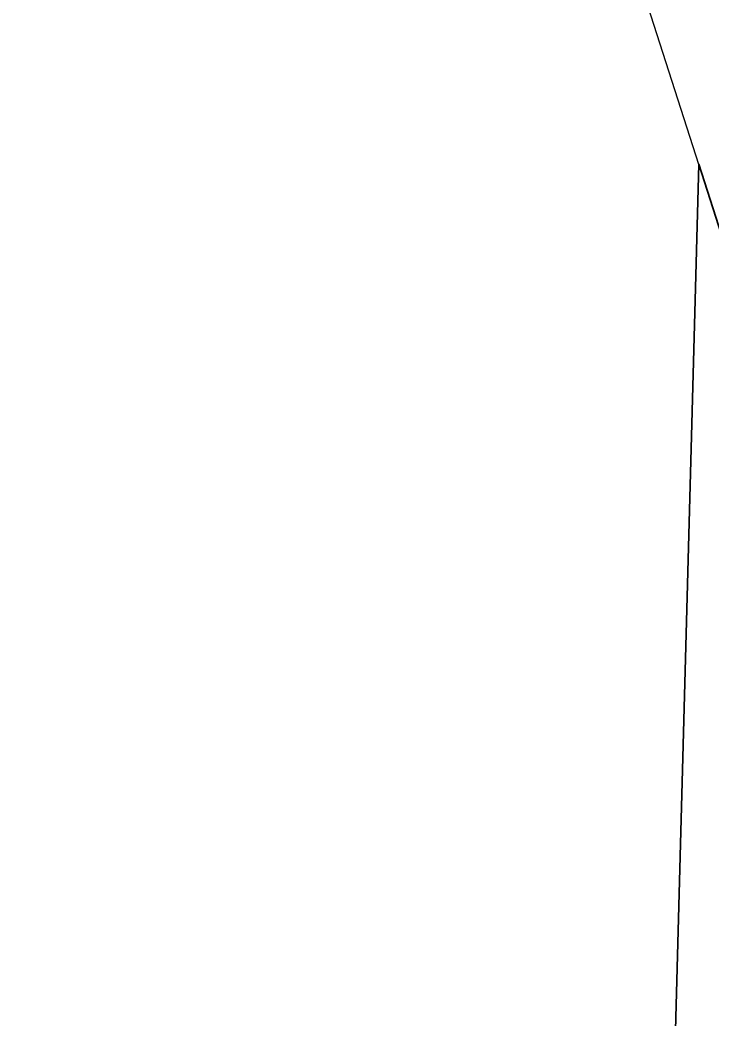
# Model space of a CAD drawing. Header units: millimetres. Extents: x 0 to 1840, y -1118 to 817.
# Drawn here: x 206.614643 to 206.616782, y -662.046405 to -662.043317 of the extents above; entities that cross this region are included whole.
import ezdxf

# ---------------------------------------------------------------- set-up
doc = ezdxf.new("R2010")
doc.units = ezdxf.units.MM
doc.layers.add('Blocks', color=7, linetype='Continuous')
doc.layers.add('Blocks$Inner', color=7, linetype='Continuous', lineweight=25, true_color=0x007f00)
doc.layers.add('Blocks$Outline', color=7, linetype='Continuous', lineweight=35, true_color=0xff3f3f)

# ---------------------------------------------------------------- blocks, each defined once
blk = doc.blocks.new('N02 Office Chair Back')
at = {"layer": 'Blocks$Inner'}
blk.add_lwpolyline([(412.94761, 425.344928), (345.0319461, 428.0637737), (324.1352826, 430.0338921), (317.9935393, 430.7034307), (312.6668852, 431.3067459), (311.9465728, 431.3843758), (311.1345348, 431.4717779), (309.5204788, 431.646052), (306.688341, 431.9552444), (297.0662935, 433.053702), (280.6487826, 435.1667303), (250.6349735, 440.1145158), (226.3143002, 445.4372362), (207.2842305, 450.9000406), (205.8940506, 455.2438565), (205.0976218, 457.209993), (203.9087246, 459.8552422), (203.0846013, 461.5949897), (201.933106, 463.9729517), (200.5293743, 466.8254679), (198.4497602, 471.0403434), (195.5022346, 477.0595432), (194.8095302, 478.9512185)], dxfattribs=at)
at = {"layer": 'Blocks$Outline'}
for points, knots in [([(160.8051906, 654.1262657), (160.792704, 651.6707718), (160.7802173, 649.215278), (160.7677307, 646.7597841), (160.6297718, 619.630161), (160.402135, 574.8653644), (160.4894086, 514.5281428), (169.8006573, 471.6083801), (188.4914524, 441.9940626), (209.1225414, 433.1188005), (220.4932776, 432.5746655), (232.3261327, 432.4462106), (241.0115815, 432.7902576), (249.1453899, 433.112453), (252.4703451, 433.2441607), (255.7953003, 433.3758684), (259.1202554, 433.5075762), (266.4919464, 433.7995827), (273.8636375, 434.0915892), (281.2353285, 434.3835958), (281.851996, 434.4080231), (282.4686634, 434.4324505), (283.0853309, 434.4568778)], [-277.850842, -277.850842, -277.850842, -277.850842, -270.479618, -270.479618, -270.479618, -189.038345, -136.09876, -89.920556, -58.530127, -35.462205, -26.079249, -24.422873, 0, 0, 0, 9.983633, 9.983633, 9.983633, 32.118144, 32.118144, 32.118144, 33.969773, 33.969773, 33.969773, 33.969773]), ([(285.1346345, 417.9370091), (265.237793, 417.4788037), (245.3409515, 417.0205983), (225.4441099, 416.5623928), (223.87402, 416.6513674), (212.866595, 417.2751413), (196.3555819, 419.9155626), (176.7517456, 433.6191012), (160.1823086, 454.418215), (148.2262198, 489.1974279), (142.1948388, 553.6996488), (143.6881836, 606.315522), (144.7513653, 643.7752122), (144.8417245, 646.9588891), (144.9320837, 650.1425661), (145.0224429, 653.326243)], [0, 0, 0, 0, 59.70635, 59.70635, 59.70635, 64.431904, 92.835775, 108.037966, 135.233907, 171.143155, 216.597136, 328.940201, 328.940201, 328.940201, 338.488171, 338.488171, 338.488171, 338.488171]), ([(206.6167405, 452.9857085), (206.6121277, 452.8095286), (206.5924899, 452.6693572), (206.5595725, 452.5603889), (206.5199277, 452.42935), (206.3400173, 452.1678164), (205.8043636, 452.3124524), (204.6494413, 453.0182491), (203.1064731, 454.3106042), (201.9327738, 455.3871901), (201.3919771, 455.8962557), (201.3304551, 455.954168), (200.7816757, 456.4722957), (200.2481008, 456.9889075), (199.7845615, 457.4441047), (199.6771197, 457.5496129), (199.4175559, 457.8053586), (199.1611837, 458.0597447), (199.0113809, 458.2089865), (198.7567447, 458.462669), (198.5050544, 458.7151605), (198.2558738, 458.9667663), (198.106368, 459.1177271), (197.8586995, 459.3687951), (197.6132961, 459.6191433), (197.5154793, 459.7192041), (197.2709744, 459.9693183), (197.0287232, 460.2188393), (196.7886656, 460.4681167), (196.5994617, 460.6645873), (196.3611729, 460.9136313), (196.1250645, 461.1626715), (196.0751308, 461.2154444), (195.8394648, 461.4645104), (195.6059588, 461.7136224), (195.3744174, 461.9631202), (195.1483219, 462.2067499), (194.6890745, 462.7065015), (194.2370445, 463.2089962), (194.0085079, 463.4665794), (193.7484931, 463.7596419), (193.3083009, 464.2637318), (192.8829828, 464.7678653), (192.7080928, 464.9783264), (192.4987258, 465.2302772), (192.2933385, 465.4820424), (192.092207, 465.733431), (192.0212332, 465.8221394), (191.8216229, 466.0733709), (191.6263827, 466.324137), (191.501869, 466.4862157), (191.415874, 466.5981553), (191.1224999, 466.9836336), (190.7556411, 467.4819076), (190.4819416, 467.8668376), (190.4022616, 467.9803053), (190.2919686, 468.1373674), (190.1219536, 468.3837807), (189.959078, 468.6281942), (189.9007047, 468.7170646), (189.7840285, 468.8946994), (189.6299049, 469.1364555), (189.4854201, 469.3750426), (189.4470625, 469.439387), (189.1753466, 469.8951925), (188.6757266, 470.8434533), (188.3610438, 472.0064081), (188.4115822, 472.670082), (188.4784639, 472.9219055)], [591.168724, 591.168724, 591.168724, 591.168724, 593.886315, 593.886315, 593.886315, 597.15732, 603.903504, 610.139036, 623.120753, 634.776583, 634.776583, 634.776583, 636.102157, 646.641119, 646.641119, 646.641119, 649.083684, 652.573639, 652.573639, 652.573639, 658.505956, 658.505956, 658.505956, 662.065199, 664.438476, 664.438476, 664.438476, 670.370926, 670.370926, 670.370926, 675.04656, 676.303159, 676.303159, 676.303159, 682.235285, 682.235285, 682.235285, 688.027883, 694.100324, 694.100324, 694.100324, 701.009251, 705.964785, 705.964785, 705.964785, 711.897305, 711.897305, 711.897305, 713.990551, 717.829636, 717.829636, 717.829636, 720.480835, 726.971693, 729.6941, 729.6941, 729.6941, 733.462493, 735.626562, 735.626562, 735.626562, 739.952861, 741.55799, 741.55799, 741.55799, 752.933977, 765.915694, 774.926032, 774.926032, 774.926032, 774.926032]), ([(283.0353776, 434.8595618), (282.239846, 434.9619513), (281.4443143, 435.0643408), (280.6487826, 435.1667303), (270.6441796, 436.8159922), (260.6395766, 438.465254), (250.6349735, 440.1145158), (242.5280824, 441.888756), (234.4211913, 443.6629961), (226.3143002, 445.4372362), (219.9709436, 447.258171), (213.627587, 449.0791058), (207.2842305, 450.9000406), (207.0617338, 451.5952632), (206.8392371, 452.2904859), (206.6167405, 452.9857085)], [87.271388, 87.271388, 87.271388, 87.271388, 87.416757, 87.416757, 87.416757, 88.416757, 88.416757, 88.416757, 89.416757, 89.416757, 89.416757, 90.416757, 90.416757, 90.416757, 90.896903, 90.896903, 90.896903, 90.896903])]:
    blk.add_open_spline(points, degree=3, knots=knots, dxfattribs=at)

msp = doc.modelspace()

# ---------------------------------------------------------------- block references
at = {"layer": 'Blocks'}
msp.add_blockref('N02 Office Chair Back', (0, -1115.0294708), dxfattribs=at)

doc.saveas('drawing.dxf')
